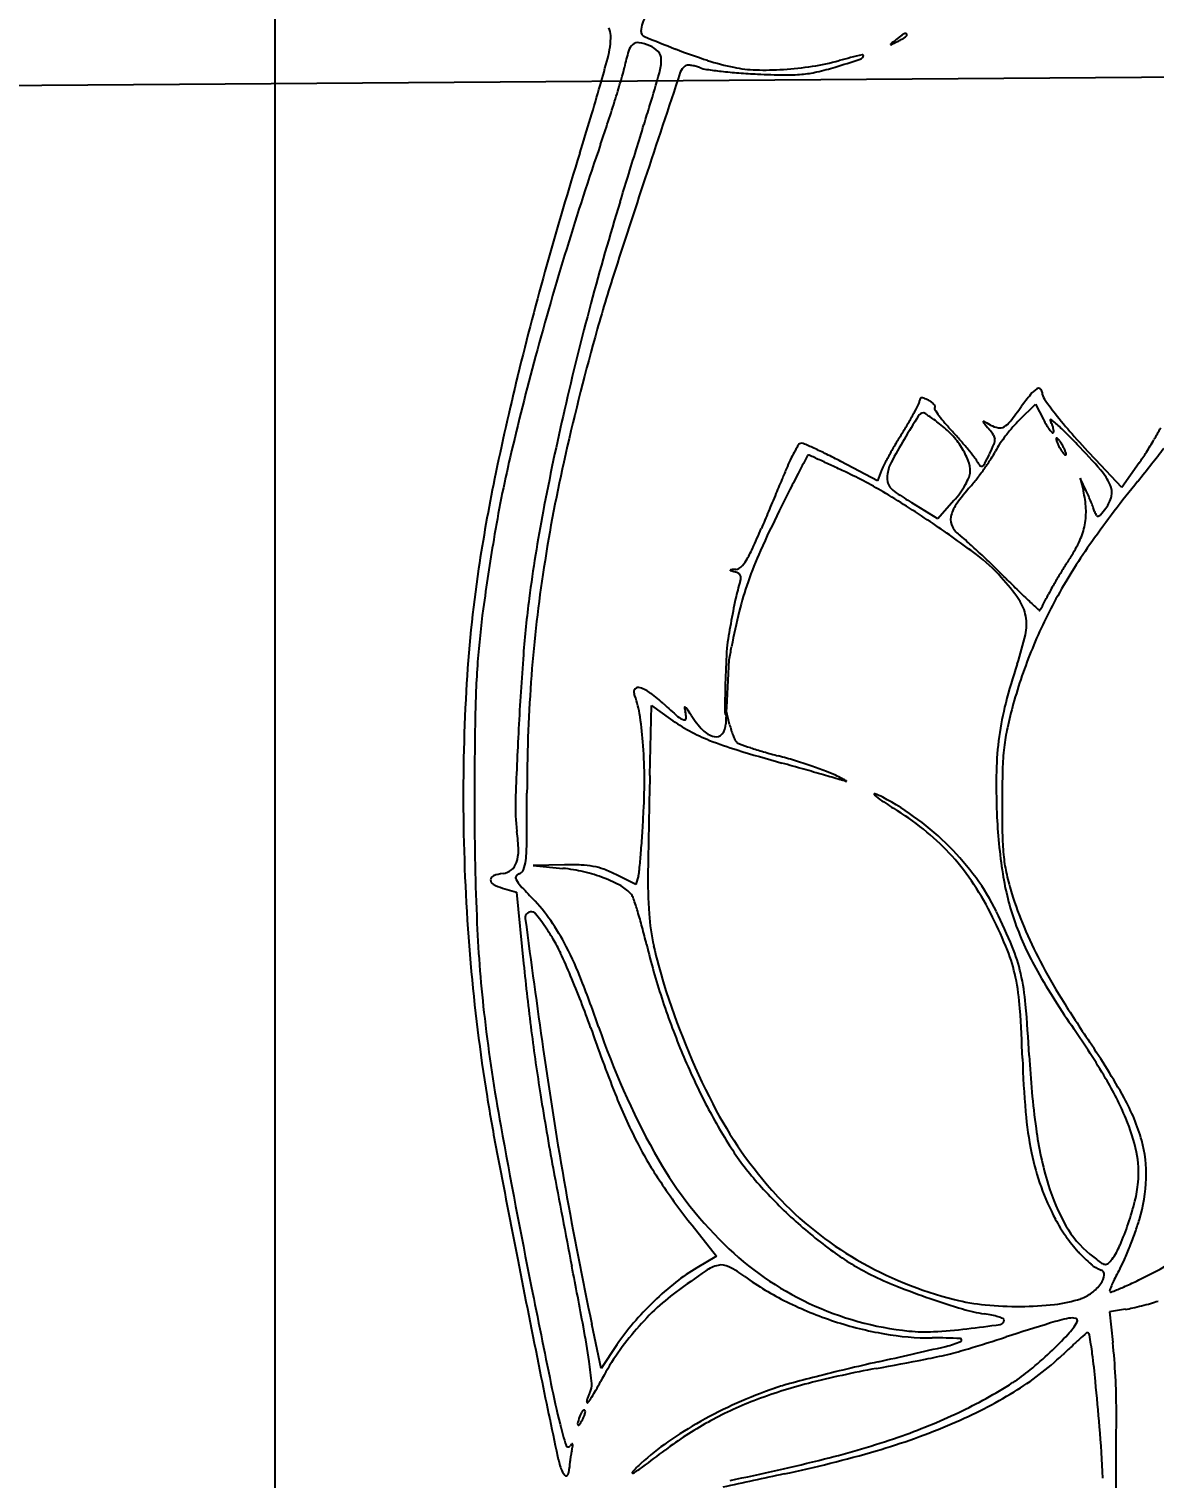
# Model space of a CAD drawing. Header units: millimetres. Extents: x 56222 to 3066687, y -650199 to -121287.
# Drawn here: x 141938.875 to 141942.623, y -185294.208 to -185289.378 of the extents above; entities that cross this region are included whole.
import ezdxf
from ezdxf import colors
from ezdxf.entities.mleader import LeaderData, LeaderLine
from ezdxf.math import Vec2, Vec3

# ---------------------------------------------------------------- set-up
doc = ezdxf.new("R2010")
doc.units = ezdxf.units.MM
doc.header["$MEASUREMENT"] = 0
doc.layers.add('$TD_AUDIT_GENERATED_(A0BDF17)', color=32, linetype='Continuous', lineweight=30)
doc.layers.add('Text', color=7, linetype='Continuous', lineweight=15)
doc.styles.add('style4', font='ARIALN.TTF')

msp = doc.modelspace()

# ---------------------------------------------------------------- linework, layer by layer
at = {"layer": '$TD_AUDIT_GENERATED_(A0BDF17)', "linetype": 'Continuous', "lineweight": 25, "ltscale": 2}
for p, q in [((141939.694, -185271.9222, 0.5173), (141939.6939, -185302.8425, 0.5173)), ((141942.1749, -185290.6809, 0.5173), (141942.2284, -185290.6289, 0.5173)), ((141942.2284, -185290.6289, 0.5173), (141942.2544, -185290.6796, 0.5173)), ((141942.5162, -185290.9064, 0.5173), (141942.4281, -185290.8134, 0.5173)), ((141941.7014, -185290.8845, 0.5173), (141941.5796, -185290.8197, 0.5173)), ((141941.715, -185290.8487, 0.5173), (141941.7014, -185290.8845, 0.5173)), ((141942.5737, -185290.8244, 0.5173), (141942.5162, -185290.9064, 0.5173)), ((141942.3972, -185290.9174, 0.5173), (141942.3774, -185290.8752, 0.5173)), ((141942.3774, -185290.8752, 0.5173), (141942.3877, -185290.9174, 0.5173)), ((141941.903, -185291.0109, 0.5173), (141941.816, -185290.9571, 0.5173)), ((141941.9565, -185290.9501, 0.5173), (141941.903, -185291.0109, 0.5173)), ((141940.9433, -185291.866, 0.5173), (141940.949, -185291.633, 0.5173)), ((141940.949, -185291.633, 0.5173), (141941.0123, -185291.6784, 0.5173)), ((141941.198, -185291.649, 0.5173), (141941.1966, -185291.6947, 0.5173)), ((141941.2091, -185291.696, 0.5173), (141941.198, -185291.649, 0.5173)), ((141940.6585, -185292.1645, 0.5173), (141940.5551, -185292.1665, 0.5173)), ((141940.5551, -185292.1665, 0.5173), (141940.6535, -185292.176, 0.5173)), ((141940.8971, -185292.2303, 0.5173), (141940.8295, -185292.1963, 0.5173)), ((141940.9052, -185292.1999, 0.5173), (141940.8971, -185292.2303, 0.5173)), ((141940.4526, -185292.2416, 0.5173), (141940.4988, -185292.2549, 0.5173)), ((141940.4988, -185292.2549, 0.5173), (141940.5228, -185292.4935, 0.5173)), ((141941.0839, -185293.3657, 0.5173), (141941.1658, -185293.4687, 0.5173)), ((141941.1658, -185293.4687, 0.5173), (141941.0996, -185293.5075, 0.5173)), ((141942.528, -185293.646, 0.5173), (141942.4752, -185293.6548, 0.5173)), ((141942.4752, -185293.6548, 0.5173), (141942.4858, -185293.7562, 0.5173)), ((141940.7814, -185293.8429, 0.5173), (141940.75, -185293.6955, 0.5173)), ((141940.8336, -185293.7643, 0.5173), (141940.7814, -185293.8429, 0.5173))]:
    msp.add_line(p, q, dxfattribs=at)
for centre, radius, start, end in [((141941.0022, -185289.3859, 0.5173), 0.0884, 143.232, 179.8065), ((141940.7515, -185289.401, 0.5173), 0.0614, 1.465, 26.5866), ((141940.582, -185289.4053, 0.5173), 0.231, 352.0854, 1.4649), ((141940.9326, -185289.3857, 0.5173), 0.0187, 179.8066, 247.4095), ((141942.7003, -185285.137, 0.5173), 4.6205, 247.4095, 248.7917), ((141945.7723, -185294.4161, 0.5173), 6.4107, 128.70049, 128.91638), ((141942.2241, -185289.9872, 0.5173), 0.7358, 126.8383, 128.7006), ((141941.6729, -185289.2224, 0.5173), 0.2191, 295.8548, 299.4357), ((141941.7154, -185289.2977, 0.5173), 0.1326, 299.4357, 304.6517), ((141941.8114, -185289.4364, 0.5173), 0.0475, 113.0791, 126.8383), ((141941.7208, -185289.3056, 0.5173), 0.123, 304.6516, 309.1451), ((141941.7948, -185289.3974, 0.5173), 0.00508, 55.0017, 113.0791), ((141941.7946, -185289.3977, 0.5173), 0.00547, 0.0001, 55.0017), ((141941.7957, -185289.3977, 0.5173), 0.0043, 309.1453, 0.0001), ((141940.5132, -185289.3958, 0.5173), 0.3004, 344.79, 352.0852), ((141941.536, -185289.6506, 0.5173), 0.6929, 163.2915, 167.8956), ((141940.9172, -185289.4648, 0.5173), 0.0468, 130.3398, 163.2915), ((141940.9033, -185289.4485, 0.5173), 0.0254, 80.0299, 130.3398), ((141940.8788, -185289.5882, 0.5173), 0.1673, 67.5, 80.03), ((141940.9116, -185289.5089, 0.5173), 0.0815, 43.1385, 67.5), ((141940.9432, -185289.4793, 0.5173), 0.0381, 0.2101, 43.1384), ((141941.741, -185287.6092, 0.5173), 1.9686, 248.7917, 252.0749), ((141942.6309, -185293.4066, 0.5173), 4.0632, 103.966, 105.073), ((141941.6512, -185289.4671, 0.5173), 0.00369, 327.675, 103.9659), ((141941.7459, -185289.429, 0.5173), 0.00115, 128.9166, 213.6043), ((141941.746, -185289.429, 0.5173), 0.00121, 213.604, 295.6422), ((141938.9118, -185283.5247, 0.5173), 6.5505, 295.64237, 295.85482), ((141933.0009, -185287.3533, 0.5173), 8.0855, 344.11807, 344.79003), ((141940.3091, -185289.3874, 0.5173), 0.5619, 343.7783, 347.8956), ((141940.8177, -185289.4798, 0.5173), 0.1637, 344.3387, 0.2101), ((141941.0846, -185289.5355, 0.5173), 0.0419, 125.6078, 161.5764), ((141941.0685, -185289.5129, 0.5173), 0.0142, 93.3279, 125.6077), ((141941.0722, -185289.5763, 0.5173), 0.0777, 84.1553, 93.3279), ((141941.0698, -185289.5992, 0.5173), 0.1007, 75.6981, 84.1552), ((141941.0642, -185289.6212, 0.5173), 0.1234, 68.4356, 75.6981), ((141941.1465, -185289.4129, 0.5173), 0.1006, 248.4356, 261.7862), ((141941.3595, -185287.9374, 0.5173), 1.5914, 261.7863, 263.567), ((141941.3912, -185288.6907, 0.5173), 0.832, 252.075, 258.3237), ((141941.3098, -185289.0845, 0.5173), 0.4299, 258.3237, 268.2556), ((141941.3264, -185288.5374, 0.5173), 0.9772, 268.2556, 273.6312), ((141941.3207, -185288.4467, 0.5173), 1.0681, 273.6312, 278.8417), ((141941.3555, -185288.6708, 0.5173), 0.8413, 278.8417, 285.073), ((141941.3073, -185288.6707, 0.5173), 0.8717, 282.7619, 286.8957), ((141940.0793, -185284.6275, 0.5173), 5.0973, 286.8956, 287.8355), ((141941.6326, -185289.4553, 0.5173), 0.0257, 287.8354, 327.6751), ((141936.7731, -185288.3587, 0.5173), 4.2445, 342.8509, 343.7782), ((142167.1055, -185364.8265, 0.5173), 238.2733, 161.576303, 161.666143), ((141936.7077, -185288.3275, 0.5173), 4.4321, 342.8829, 344.3387), ((141941.3665, -185287.8758, 0.5173), 1.6533, 263.567, 265.6083), ((141941.4027, -185287.4044, 0.5173), 2.1261, 265.6083, 267.2987), ((141941.4349, -185286.7217, 0.5173), 2.8096, 267.2988, 269.1098), ((141941.3997, -185288.984, 0.5173), 0.547, 269.1099, 275.1983), ((141941.4141, -185289.1419, 0.5173), 0.3885, 275.1984, 282.7619), ((141933.5655, -185287.5139, 0.5173), 7.4984, 343.25311, 344.11804), ((141936.306, -185288.2145, 0.5173), 4.7333, 341.8906, 342.8509), ((141748.5238, -185230.3734, 0.5173), 201.3379, 342.863967, 342.882989), ((141930.772, -185286.6733, 0.5173), 10.4157, 342.57694, 343.25303), ((141936.0961, -185288.1459, 0.5173), 4.9541, 340.9627, 341.8906), ((141350.1289, -185107.5373, 0.5173), 618.2397, 342.8557587, 342.8640093), ((141952.2074, -185293.4003, 0.5173), 12.0504, 162.57688, 164.41512), ((141950.5674, -185293.1393, 0.5173), 10.3544, 160.96264, 162.98536), ((141294.3563, -185090.3321, 0.5173), 676.6058, 342.8477189, 342.8557403), ((141970.9159, -185299.8144, 0.5173), 31.5925, 161.66604, 162.28048), ((141502.7673, -185154.6554, 0.5173), 458.4943, 342.836892, 342.847664), ((141949.4573, -185292.6139, 0.5173), 9.0145, 162.83691, 165.07894), ((141951.5121, -185293.4284, 0.5173), 11.3423, 162.98531, 164.87443), ((141951.5891, -185293.2278, 0.5173), 11.4085, 164.41515, 166.33039), ((141946.0406, -185291.8663, 0.5173), 5.4784, 162.2804, 164.5268), ((141950.7936, -185292.97, 0.5173), 10.3974, 165.07894, 167.09341), ((141949.066, -185292.7038, 0.5173), 8.6175, 164.52681, 167.38824), ((141950.2868, -185293.0972, 0.5173), 10.0731, 164.87438, 166.84646), ((141950.2449, -185292.9009, 0.5173), 10.0252, 166.33048, 168.35686), ((141942.2899, -185290.6604, 0.5173), 0.1009, 124.6001, 140.7894), ((141942.2384, -185290.5858, 0.5173), 0.0104, 56.4897, 124.6002), ((141942.2368, -185290.5884, 0.5173), 0.0134, 360, 56.4897), ((141941.8188, -185290.6165, 0.5173), 0.0234, 333.6491, 0), ((141941.8558, -185290.6165, 0.5173), 0.0135, 150.0804, 180.0001), ((141941.8488, -185290.6125, 0.5173), 0.0055, 91.6729, 150.0803), ((141941.8492, -185290.6267, 0.5173), 0.0197, 66.4359, 91.6731), ((141941.7768, -185290.7927, 0.5173), 0.2008, 61.845, 66.4359), ((141941.8248, -185290.703, 0.5173), 0.0991, 54.5885, 61.845), ((141941.8558, -185290.6594, 0.5173), 0.0456, 41.6231, 54.5884), ((141942.8306, -185291.1015, 0.5173), 0.7988, 140.7893, 144.3162), ((141942.2904, -185290.5884, 0.5173), 0.0402, 180, 215.8063), ((141943.5632, -185289.6702, 0.5173), 1.6096, 215.8062, 218.3164), ((141949.9338, -185292.773, 0.5173), 9.5154, 167.09338, 169.17912), ((141944.8728, -185292.5693, 0.5173), 3.5812, 147.9401, 149.3963), ((141941.0459, -185290.2388, 0.5173), 0.8836, 329.4917, 331.9255), ((141940.9111, -185290.1669, 0.5173), 1.0364, 331.9256, 333.649), ((141941.8571, -185290.6805, 0.5173), 0.0228, 95.3698, 147.9401), ((141941.8555, -185290.6636, 0.5173), 0.00593, 57.1386, 95.3698), ((141941.3445, -185291.4547, 0.5173), 0.9477, 56.0939, 57.1385), ((141941.554, -185291.143, 0.5173), 0.5721, 54.0356, 56.0939), ((141941.8744, -185290.6429, 0.5173), 0.0207, 21.8076, 41.6232), ((141941.8962, -185290.6429, 0.5173), 0.00482, 135, 213.2688), ((141942.3247, -185290.3618, 0.5173), 0.5173, 213.2689, 216.0861), ((141941.89, -185290.6367, 0.5173), 0.00399, 314.9999, 21.8074), ((141942.265, -185290.4053, 0.5173), 0.4434, 216.0861, 220.2158), ((141940.9247, -185289.7328, 0.5173), 1.5476, 321.992, 324.3161), ((141943.5356, -185289.692, 0.5173), 1.5744, 218.3164, 221.5404), ((141940.6396, -185289.9994, 0.5173), 1.3552, 327.7252, 329.4917), ((141941.3113, -185291.4775, 0.5173), 0.9854, 52.6658, 54.0356), ((141941.7169, -185290.9458, 0.5173), 0.3166, 42.7679, 52.6659), ((141942.5823, -185290.137, 0.5173), 0.859, 220.2158, 222.7335), ((141940.8115, -185291.7729, 0.5173), 1.5518, 41.2595, 42.7335), ((141942.0564, -185290.6882, 0.5173), 0.00293, 160.4793, 221.2505), ((141942.055, -185290.6877, 0.5173), 0.00149, 62.8253, 160.4794), ((141945.5406, -185287.6325, 0.5173), 4.6372, 221.2506, 221.6072), ((141940.7778, -185293.1757, 0.5173), 2.7982, 62.3074, 62.8251), ((141941.9204, -185290.8475, 0.5173), 0.2044, 34.5298, 41.6072), ((141942.1237, -185290.6113, 0.5173), 0.0979, 242.3074, 258.6194), ((141942.1097, -185290.6808, 0.5173), 0.027, 258.6194, 301.077), ((141942.0847, -185290.6394, 0.5173), 0.0753, 301.0769, 321.9919), ((141942.6137, -185291.1053, 0.5173), 0.6109, 139.0119, 142.4471), ((141942.4439, -185290.9577, 0.5173), 0.3859, 134.1659, 139.0119), ((141942.5557, -185290.525, 0.5173), 0.3387, 207.1592, 210.8166), ((141942.3998, -185290.618, 0.5173), 0.1572, 210.8166, 217.3106), ((141942.3597, -185290.6486, 0.5173), 0.1067, 217.3106, 224.2616), ((141942.2788, -185290.6821, 0.5173), 0.00195, 57.3678, 208.1197), ((141942.1458, -185290.7532, 0.5173), 0.1489, 22.5362, 28.1199), ((141942.2079, -185290.7928, 0.5173), 0.1334, 48.5098, 57.3679), ((141942.1977, -185290.7316, 0.5173), 0.0927, 14.5724, 22.5363), ((141942.2221, -185290.7253, 0.5173), 0.0675, 6.0084, 14.5724), ((141942.2834, -185290.7189, 0.5173), 0.0059, 314.9999, 6.0083), ((141941.828, -185291.2224, 0.5173), 0.7069, 45.1009, 48.5097), ((141940.6329, -185292.4217, 0.5173), 2.4, 43.7291, 45.1009), ((141941.5052, -185290.0928, 0.5173), 1.2951, 329.6682, 331.6914), ((141941.8009, -185290.9945, 0.5173), 0.4293, 147.5673, 150.5711), ((141941.4488, -185290.7708, 0.5173), 0.0122, 108.435, 147.5673), ((141941.449, -185290.7712, 0.5173), 0.0127, 66.9903, 108.435), ((141940.7244, -185292.4775, 0.5173), 1.8665, 65.7899, 66.9903), ((141943.1163, -185291.5672, 0.5173), 1.576, 149.1959, 150.7486), ((141943.5337, -185291.7772, 0.5173), 2.0254, 149.3963, 151.8762), ((141943.218, -185291.6278, 0.5173), 1.6943, 147.7252, 149.1959), ((141941.732, -185290.9318, 0.5173), 0.2961, 32.3579, 42.7678), ((141940.9521, -185291.6496, 0.5173), 1.3649, 39.6363, 41.2594), ((141941.4115, -185290.475, 0.5173), 0.7366, 334.2832, 337.1329), ((141942.0683, -185290.7458, 0.5173), 0.025, 1.2556, 34.5298), ((141942.0541, -185290.7461, 0.5173), 0.0391, 337.1329, 1.2555), ((141942.2948, -185290.8872, 0.5173), 0.2245, 145.9232, 152.9711), ((141942.5881, -185291.0856, 0.5173), 0.5787, 142.4472, 145.9232), ((141942.2854, -185290.7209, 0.5173), 0.00298, 224.2618, 315.0001), ((141942.2984, -185290.7433, 0.5173), 0.00172, 90.0001, 184.809), ((141942.3302, -185290.7407, 0.5173), 0.0336, 184.809, 195.9173), ((141942.3642, -185290.731, 0.5173), 0.0689, 195.9173, 203.9469), ((141942.2984, -185290.7465, 0.5173), 0.00492, 43.5732, 90), ((141942.4508, -185290.6925, 0.5173), 0.1637, 203.9469, 208.1549), ((141942.234, -185290.8079, 0.5173), 0.0939, 38.1385, 43.5732), ((141942.4582, -185290.6885, 0.5173), 0.1721, 208.155, 212.3078), ((141942.2218, -185290.8175, 0.5173), 0.1094, 32.3079, 38.1384), ((141942.1688, -185290.851, 0.5173), 0.1721, 28.155, 32.3078), ((141942.1762, -185290.847, 0.5173), 0.1637, 23.9469, 28.1549), ((141944.6669, -185288.6897, 0.5173), 3.0859, 221.5404, 223.4889), ((141940.4984, -185292.5504, 0.5173), 2.5862, 41.1509, 43.7291), ((141941.4286, -185290.0481, 0.5173), 1.3838, 327.6685, 329.6683), ((141944.6715, -185291.785, 0.5173), 4.3065, 166.8464, 170.5678), ((141941.995, -185291.0858, 0.5173), 0.6438, 154.4272, 157.1727), ((141941.7833, -185290.9845, 0.5173), 0.4091, 150.5711, 154.4272), ((141984.0567, -185312.9172, 0.5173), 47.9891, 152.55509, 152.62683), ((141941.4709, -185290.8005, 0.5173), 0.00263, 89.9999, 152.5549), ((141941.4709, -185290.8051, 0.5173), 0.00726, 65.5827, 89.9999), ((141929.8399, -185316.4248, 0.5173), 28.1434, 65.50404, 65.58265), ((141941.0096, -185291.8431, 0.5173), 1.1709, 63.5053, 65.79), ((141939.1317, -185296.0319, 0.5173), 5.7335, 65.06689, 65.50394), ((141940.6294, -185292.6058, 0.5173), 2.0231, 61.9884, 63.5053), ((141942.9746, -185291.4878, 0.5173), 1.4136, 150.7485, 152.2403), ((141941.7769, -185290.9033, 0.5173), 0.2429, 20.986, 32.3579), ((141941.0473, -185291.5707, 0.5173), 1.2411, 38.1123, 39.6363), ((141941.9093, -185290.8526, 0.5173), 0.1012, 359.1085, 20.9861), ((141941.9235, -185290.8834, 0.5173), 0.1276, 30.0067, 38.1123), ((141941.0469, -185290.2995, 0.5173), 1.1412, 332.4908, 334.2832), ((141941.3397, -185290.3323, 0.5173), 0.8814, 324.723, 327.1956), ((141941.8432, -185290.6568, 0.5173), 0.2824, 327.1955, 332.9711), ((141942.4052, -185290.722, 0.5173), 0.1094, 212.3079, 218.1384), ((141942.393, -185290.7316, 0.5173), 0.0939, 218.1385, 223.5732), ((141942.3286, -185290.793, 0.5173), 0.00492, 223.5732, 270), ((141942.2628, -185290.8085, 0.5173), 0.0689, 15.9173, 23.9469), ((141942.3286, -185290.7962, 0.5173), 0.00172, 270.0001, 4.809), ((141942.2968, -185290.7988, 0.5173), 0.0336, 4.809, 15.9173), ((141941.821, -185290.2964, 0.5173), 0.9195, 324.9519, 327.6685), ((141939.6979, -185288.5224, 0.5173), 3.718, 321.6846, 322.701), ((141945.8157, -185291.9766, 0.5173), 5.2868, 167.3882, 171.5142), ((141987.8326, -185310.3799, 0.5173), 50.3766, 157.17274, 157.21834), ((141947.128, -185293.7972, 0.5173), 6.4042, 152.62683, 153.23142), ((141937.015, -185300.5851, 0.5173), 10.7546, 64.7939, 65.06686), ((141940.9525, -185292.2198, 0.5173), 1.509, 59.02, 64.7939), ((141941.8788, -185290.911, 0.5173), 0.1752, 152.2402, 159.1833), ((141941.8272, -185290.8734, 0.5173), 0.093, 172.0111, 188.0586), ((141941.8482, -185290.8763, 0.5173), 0.1143, 151.8762, 172.0111), ((141941.9616, -185290.8534, 0.5173), 0.0488, 337.5226, 359.1086), ((141942.1162, -185290.7721, 0.5173), 0.095, 210.0067, 220.4898), ((141941.2796, -185290.2897, 0.5173), 0.9551, 322.284, 324.7231), ((141942.0483, -185290.8301, 0.5173), 0.00571, 220.4897, 301.2216), ((141942.0403, -185290.8168, 0.5173), 0.0213, 301.2215, 332.4908), ((141942.2967, -185290.9788, 0.5173), 0.1979, 24.2519, 41.1508), ((141937.8714, -185287.0791, 0.5173), 6.0461, 320.97847, 321.68458), ((141945.8045, -185291.9859, 0.5173), 5.4915, 168.3569, 171.5368), ((142139.121, -185373.9187, 0.5173), 214.4661, 157.218339, 157.233923), ((141952.5449, -185296.5297, 0.5173), 12.4713, 153.23147, 153.59862), ((141941.7718, -185290.8812, 0.5173), 0.0371, 188.0586, 219.9525), ((141941.82, -185290.8409, 0.5173), 0.0999, 219.9526, 236.2334), ((141942.6127, -185291.4232, 0.5173), 0.7951, 139.1241, 144.6374), ((141941.7444, -185290.7559, 0.5173), 0.2872, 324.2428, 330.6549), ((141941.7957, -185290.7847, 0.5173), 0.2283, 330.6549, 337.5226), ((141941.5003, -185290.4604, 0.5173), 0.6761, 319.124, 322.284), ((141945.6041, -185293.3458, 0.5173), 3.9072, 140.9784, 144.684), ((141942.4211, -185290.9228, 0.5173), 0.0615, 347.865, 24.2518), ((142163.1535, -185384.0045, 0.5173), 240.5292, 157.233883, 157.249238), ((141939.9681, -185293.8594, 0.5173), 3.4214, 55.8886, 59.02), ((141942.7159, -185289.5009, 0.5173), 1.7118, 236.2334, 238.2873), ((141942.0535, -185291.0263, 0.5173), 0.1094, 144.6374, 168.4519), ((141941.6942, -185290.7198, 0.5173), 0.349, 318.7025, 324.2428), ((141942.0734, -185290.9937, 0.5173), 0.3233, 3.0788, 13.6342), ((141941.7284, -185291.2303, 0.5173), 0.7384, 23.5306, 25.0703), ((141941.5395, -185291.3126, 0.5173), 0.9444, 22.2504, 23.5306), ((141941.621, -185291.2792, 0.5173), 0.8563, 20.9568, 22.2503), ((141942.3873, -185290.9155, 0.5173), 0.096, 321.8115, 347.8649), ((141945.4136, -185291.909, 0.5173), 4.9133, 169.1792, 172.5995), ((141944.7627, -185292.6664, 0.5173), 3.7829, 153.5986, 155.815), ((142125.5596, -185368.2393, 0.5173), 199.7634, 157.249283, 157.26693), ((141941.9934, -185291.0141, 0.5173), 0.0481, 168.4519, 209.0011), ((141942.1747, -185290.9882, 0.5173), 0.2219, 349.0826, 3.0788), ((141942.2094, -185291.0539, 0.5173), 0.2263, 17.4762, 20.9568), ((141942.5037, -185290.9612, 0.5173), 0.0824, 197.4762, 207.8189), ((141942.4354, -185290.9973, 0.5173), 0.00506, 207.8188, 286.3511), ((141942.4321, -185290.9861, 0.5173), 0.0167, 286.3513, 319.6928), ((141941.8584, -185290.4995, 0.5173), 0.769, 319.6927, 321.8114), ((141939.1267, -185290.1263, 0.5173), 2.3723, 335.4952, 337.267), ((141939.9562, -185293.877, 0.5173), 3.4426, 52.9282, 55.8887), ((141942.0355, -185290.9907, 0.5173), 0.0962, 209.0011, 233.1391), ((141942.1608, -185290.9855, 0.5173), 0.2361, 335.5776, 349.0826), ((141948.5493, -185292.4292, 0.5173), 8.2374, 170.56774, 172.19926), ((141941.7884, -185291.3203, 0.5173), 0.3157, 47.9294, 53.139), ((141939.9131, -185293.3979, 0.5173), 3.1145, 46.9597, 47.9293), ((141944.0412, -185292.2385, 0.5173), 1.9918, 144.6841, 150.819), ((141942.0051, -185290.9148, 0.5173), 0.4071, 326.5967, 335.5775), ((141941.1566, -185291.0825, 0.5173), 0.1268, 315.4271, 328.1995), ((141940.9679, -185290.9655, 0.5173), 0.3488, 328.1994, 335.4953), ((141942.5088, -185291.6541, 0.5173), 1.3121, 155.8151, 160.6975), ((141941.6782, -185291.5977, 0.5173), 0.586, 41.9583, 52.9283), ((141939.714, -185293.6111, 0.5173), 3.4062, 45.9222, 46.9597), ((141943.6241, -185291.9825, 0.5173), 1.5323, 146.5966, 148.0143), ((141944.7651, -185291.8312, 0.5173), 4.4406, 171.5368, 176.8293), ((141945.2346, -185291.8899, 0.5173), 4.6993, 171.5142, 175.9149), ((141941.2126, -185291.1822, 0.5173), 0.0013, 160.7039, 254.5301), ((141941.2134, -185291.1825, 0.5173), 0.00214, 94.4296, 160.7037), ((141941.475, -185290.234, 0.5173), 0.9852, 254.5301, 255.4402), ((141941.3197, -185292.554, 0.5173), 1.3777, 93.7181, 94.4298), ((141941.2177, -185291.2247, 0.5173), 0.0384, 58.462, 75.4402), ((141941.2286, -185291.1535, 0.5173), 0.0257, 273.7182, 315.4272), ((141941.2283, -185291.2074, 0.5173), 0.0181, 28.673, 58.462), ((141941.2282, -185291.2075, 0.5173), 0.0183, 359.0625, 28.673), ((141939.3962, -185293.9393, 0.5173), 3.8631, 44.9782, 45.9222), ((141941.5352, -185291.7263, 0.5173), 0.7783, 35.012, 41.9583), ((141943.9032, -185292.161, 0.5173), 1.8635, 149.1582, 150.3146), ((141944.0549, -185292.2516, 0.5173), 2.0402, 148.0143, 149.1582), ((141941.8562, -185291.4132, 0.5173), 0.6417, 162.3912, 167.7996), ((141942.301, -185291.5814, 0.5173), 1.092, 160.6976, 166.1497), ((141941.207, -185291.2071, 0.5173), 0.0395, 342.3912, 359.0623), ((141945.419, -185287.9211, 0.5173), 4.6512, 224.9782, 225.718), ((141943.803, -185289.5781, 0.5173), 2.3366, 225.718, 226.9563), ((141942.7423, -185291.4992, 0.5173), 0.5272, 150.3147, 153.2746), ((141944.0656, -185291.7339, 0.5173), 3.554, 172.5995, 175.6392), ((141943.5342, -185291.776, 0.5173), 2.3584, 167.7995, 169.853), ((141942.0574, -185291.3605, 0.5173), 0.1408, 10.383, 35.012), ((141948.5639, -185284.4804, 0.5173), 9.3118, 226.95632, 227.22584), ((141943.7177, -185292.0578, 0.5173), 1.6212, 150.8191, 157.6978), ((141940.0135, -185290.1105, 0.5173), 2.5348, 331.6983, 332.062), ((141940.9155, -185290.5889, 0.5173), 1.5138, 332.0619, 332.7802), ((141940.0464, -185290.1418, 0.5173), 2.4911, 332.7801, 333.2747), ((141943.1275, -185291.6864, 0.5173), 2.765, 172.1992, 175.8814), ((141943.1182, -185291.7828, 0.5173), 1.9337, 166.1497, 169.704), ((141942.0437, -185291.363, 0.5173), 0.1547, 347.2651, 10.3829), ((141942.2416, -185291.3141, 0.5173), 0.00203, 227.2257, 319.6197), ((141942.2291, -185291.3036, 0.5173), 0.0183, 319.6196, 331.6981), ((141943.744, -185291.8135, 0.5173), 2.5715, 169.8529, 171.6882), ((141941.1941, -185291.171, 0.5173), 1.0257, 341.5479, 347.2651), ((141946.9356, -185291.7306, 0.5173), 5.7434, 177.11715, 179.19424), ((141938.8518, -185291.0078, 0.5173), 2.4026, 348.6381, 349.704), ((141943.7588, -185292.0747, 0.5173), 1.6657, 157.6978, 164.4384), ((141943.811, -185291.7356, 0.5173), 3.4503, 175.8814, 179.0747), ((141950.8657, -185292.2525, 0.5173), 10.3738, 175.63916, 177.00645), ((141931.0778, -185291.0518, 0.5173), 10.1386, 356.5454, 357.57286), ((141943.9931, -185292.105, 0.5173), 1.925, 161.5479, 165.5644), ((141946.5918, -185291.9324, 0.5173), 6.2701, 176.8293, 180.91589), ((141945.7416, -185291.9261, 0.5173), 5.2076, 175.915, 179.9895), ((141940.9041, -185291.5877, 0.5173), 0.0143, 132.2375, 200.9936), ((141940.9057, -185291.5894, 0.5173), 0.0165, 70.4676, 132.2375), ((141940.865, -185291.7039, 0.5173), 0.138, 53.7912, 70.4675), ((141940.577, -185291.7132, 0.5173), 0.3361, 9.2162, 20.9936), ((141940.655, -185291.9908, 0.5173), 0.4937, 47.3312, 53.7911), ((141942.3335, -185290.1698, 0.5173), 1.983, 227.3311, 229.1279), ((141941.0601, -185291.6398, 0.5173), 0.00153, 55.8301, 188.8829), ((141941.1601, -185291.6242, 0.5173), 0.1028, 188.883, 195.9911), ((141941.0483, -185291.6572, 0.5173), 0.0225, 33.8473, 55.83), ((141943.0763, -185291.869, 0.5173), 0.9783, 165.5645, 172.2293), ((141943.5869, -185292.0268, 0.5173), 1.4872, 164.4383, 167.5974), ((141957.8211, -185291.9619, 0.5173), 17.4622, 179.07464, 180.03469), ((141939.7373, -185291.8495, 0.5173), 1.1868, 4.6115, 9.2161), ((141941.3601, -185291.1937, 0.5173), 0.5966, 234.3385, 241.4583), ((141941.0766, -185291.6223, 0.5173), 0.0621, 229.1278, 251.081), ((141941.0584, -185291.6754, 0.5173), 0.006, 251.081, 358.8745), ((141940.9863, -185291.674, 0.5173), 0.078, 358.8746, 15.9911), ((141940.2274, -185292.2077, 0.5173), 1.011, 32.4243, 33.8473), ((141941.3416, -185291.5, 0.5173), 0.309, 212.4242, 224.0642), ((141941.243, -185291.6488, 0.5173), 0.0502, 181.1931, 195.8641), ((141941.1964, -185291.6621, 0.5173), 0.00174, 195.8643, 339.1299), ((141953.9328, -185292.4129, 0.5173), 13.4452, 177.0065, 178.02498), ((141941.3671, -185291.1808, 0.5173), 0.6112, 241.4582, 248.45), ((141941.1768, -185291.6594, 0.5173), 0.0797, 224.0642, 255.9278), ((141941.1638, -185291.7113, 0.5173), 0.0262, 255.9277, 320.8406), ((141941.1413, -185291.6929, 0.5173), 0.0553, 320.8406, 358.196), ((141941.4913, -185291.6293, 0.5173), 0.2899, 193.3019, 197.1715), ((141941.4571, -185291.6398, 0.5173), 0.2541, 197.1715, 201.4434), ((141941.4249, -185291.6525, 0.5173), 0.2196, 201.4434, 205.6499), ((141943.1119, -185291.8738, 0.5173), 1.0142, 172.2293, 178.7533), ((141942.7579, -185291.8445, 0.5173), 0.6384, 167.5973, 173.541), ((141939.4, -185291.8767, 0.5173), 1.5252, 0.4179, 4.6115), ((141941.5853, -185290.6283, 0.5173), 1.2053, 248.45, 253.0756), ((141941.2519, -185291.7355, 0.5173), 0.0277, 205.6499, 225), ((141941.2507, -185291.7367, 0.5173), 0.026, 225, 250.4384), ((141943.3498, -185284.8293, 0.5173), 7.2668, 253.07563, 254.30083), ((141941.8381, -185290.0836, 0.5173), 1.7803, 250.4385, 251.6719), ((141941.6998, -185290.5011, 0.5173), 1.3406, 251.672, 253.6326), ((141942.9855, -185291.8703, 0.5173), 0.8674, 173.5409, 178.4355), ((141941.9228, -185289.7421, 0.5173), 2.1316, 253.6326, 255.0178), ((141940.9512, -185293.3725, 0.5173), 1.6266, 73.0649, 75.0177), ((141933.6313, -185319.406, 0.5173), 28.6497, 74.14975, 74.30078), ((141940.8685, -185293.644, 0.5173), 1.9103, 71.334, 73.065), ((141938.8454, -185291.8807, 0.5173), 2.0798, 357.0943, 0.4179), ((141974.1158, -185292.6726, 0.5173), 33.1823, 178.60713, 179.15762), ((141936.1752, -185310.4458, 0.5173), 19.3355, 73.94693, 74.14976), ((141940.9329, -185293.4535, 0.5173), 1.7093, 69.5913, 71.334), ((141934.9816, -185314.5943, 0.5173), 23.6522, 73.80789, 73.94701), ((141941.394, -185292.2143, 0.5173), 0.387, 64.3418, 69.5913), ((141940.9918, -185293.0515, 0.5173), 1.3158, 63.2514, 64.3418), ((141941.4302, -185292.3864, 0.5173), 0.527, 71.6601, 73.8079), ((141941.4912, -185292.0607, 0.5173), 0.2063, 58.9637, 63.2514), ((141944.2963, -185291.8996, 0.5173), 2.1989, 178.7532, 182.4109), ((141946.3783, -185291.963, 0.5173), 4.2615, 178.4355, 179.9391), ((141919.3097, -185291.9212, 0.5173), 21.2243, 359.5515, 359.98947), ((141941.5966, -185291.8846, 0.5173), 0.0016, 251.6599, 326.1125), ((141941.5969, -185291.8849, 0.5173), 0.00115, 326.1123, 58.9633), ((141941.6924, -185291.9291, 0.5173), 0.00204, 69.287, 227.6242), ((141941.6114, -185292.1431, 0.5173), 0.2308, 62.1841, 69.2869), ((141949.4386, -185291.967, 0.5173), 9.0797, 180.03459, 182.47163), ((141941.1225, -185291.9711, 0.5173), 0.6272, 178.0251, 187.4676), ((141941.8313, -185291.7769, 0.5173), 0.2082, 227.6242, 236.5022), ((141943.0291, -185289.967, 0.5173), 2.3785, 236.5021, 237.9913), ((141941.2947, -185292.7434, 0.5173), 0.9095, 53.4528, 62.1841), ((141946.7338, -185291.9633, 0.5173), 4.6171, 179.9391, 181.3054), ((141935.394, -185291.7055, 0.5173), 5.5356, 356.3435, 357.0943), ((141941.2859, -185292.7558, 0.5173), 0.9103, 50.3554, 57.9913), ((141941.2867, -185292.7543, 0.5173), 0.923, 44.8173, 53.4528), ((141943.9265, -185291.9152, 0.5173), 1.8288, 182.4108, 188.7656), ((141946.9178, -185291.9272, 0.5173), 6.5962, 180.91591, 184.90948), ((141939.9307, -185292.1273, 0.5173), 0.5748, 1.2284, 7.4676), ((141937.0979, -185291.8144, 0.5173), 3.8283, 355.3537, 356.3435), ((141941.3667, -185292.6582, 0.5173), 0.7836, 41.8113, 50.3554), ((141942.9461, -185292.0497, 0.5173), 0.8283, 181.3054, 186.1796), ((141940.3819, -185292.1177, 0.5173), 0.1235, 341.6983, 1.2284), ((141939.8567, -185292.0821, 0.5173), 0.6767, 354.2658, 359.5515), ((141941.3084, -185292.7327, 0.5173), 0.8924, 36.0355, 44.8174), ((141940.4479, -185292.1395, 0.5173), 0.054, 309.1915, 341.6984), ((141940.4171, -185292.1384, 0.5173), 0.1135, 338.027, 354.2658), ((141940.6781, -185293.1444, 0.5173), 0.9801, 87.8614, 91.1423), ((141940.7043, -185292.4412, 0.5173), 0.2765, 79.4452, 87.8614), ((141940.7159, -185292.3789, 0.5173), 0.2131, 69.574, 79.4452), ((141936.5354, -185291.7687, 0.5173), 4.3926, 354.6315, 355.3537), ((141941.3511, -185292.6722, 0.5173), 0.8046, 33.3882, 41.8112), ((141942.6281, -185292.0841, 0.5173), 0.5085, 186.1796, 192.7924), ((141940.4277, -185292.2145, 0.5173), 0.0148, 109.7941, 178.2273), ((141940.4294, -185292.2145, 0.5173), 0.0165, 178.2273, 241.9302), ((141940.4709, -185292.3345, 0.5173), 0.1423, 96.7525, 109.7941), ((141940.4478, -185292.1394, 0.5173), 0.0541, 276.7525, 309.1916), ((141940.5084, -185292.2075, 0.5173), 0.0122, 152.9861, 209.0215), ((141940.5108, -185292.2088, 0.5173), 0.0149, 104.6549, 152.986), ((141940.5911, -185292.1617, 0.5173), 0.1068, 209.0214, 222.5378), ((141940.5012, -185292.1723, 0.5173), 0.0227, 284.6549, 338.027), ((141940.6028, -185292.7026, 0.5173), 0.529, 76.8132, 84.4973), ((141940.6045, -185292.6955, 0.5173), 0.5217, 69.0484, 76.8131), ((141940.6532, -185292.5475, 0.5173), 0.393, 63.3309, 69.5739), ((141940.6368, -185292.6111, 0.5173), 0.4313, 60.7677, 69.0484), ((141940.7854, -185292.1681, 0.5173), 0.1239, 345.148, 354.6315), ((141942.6866, -185292.2105, 0.5173), 1.7497, 179.1576, 183.8435), ((141941.407, -185292.6609, 0.5173), 0.7705, 26.2306, 36.0355), ((141943.0022, -185292.0577, 0.5173), 0.8935, 188.7655, 199.6243), ((141942.948, -185292.0115, 0.5173), 0.8366, 192.7925, 197.3471), ((141940.4964, -185292.0888, 0.5173), 0.159, 241.9303, 254.0183), ((141942.2696, -185290.6215, 0.5173), 2.3849, 222.5378, 223.955), ((141940.7889, -185292.3393, 0.5173), 0.1199, 39.296, 60.7677), ((141940.8483, -185292.2907, 0.5173), 0.0431, 18.3833, 39.296), ((141941.1709, -185292.791, 0.5173), 1.0204, 26.3396, 33.3882), ((141943.3174, -185291.8961, 0.5173), 1.2236, 197.3472, 202.9148), ((141940.1268, -185292.6876, 0.5173), 0.5918, 34.7655, 43.955), ((141939.1505, -185292.8549, 0.5173), 1.8322, 16.9775, 18.3833), ((141944.6231, -185292.1749, 0.5173), 4.2597, 182.4716, 186.7637), ((141940.5484, -185292.3409, 0.5173), 0.0203, 72.0635, 187.5378), ((141985.5468, -185286.3866, 0.5173), 45.411, 187.53769, 188.09369), ((141940.5494, -185292.3375, 0.5173), 0.0168, 38.5011, 72.0636), ((141939.9473, -185292.8165, 0.5173), 0.7861, 36.3882, 38.501), ((141940.0359, -185292.7512, 0.5173), 0.6762, 33.4142, 36.3881), ((141939.9823, -185292.7879, 0.5173), 0.7676, 27.2047, 34.7655), ((141939.4146, -185292.7743, 0.5173), 1.5561, 14.9915, 16.9775), ((141941.6469, -185292.2804, 0.5173), 0.7077, 183.8435, 192.529), ((141940.7458, -185293.0014, 0.5173), 1.4947, 21.6927, 26.3396), ((141940.4407, -185293.1371, 0.5173), 1.8478, 22.2785, 26.2306), ((141943.1011, -185292.0224, 0.5173), 0.9986, 199.6243, 209.7753), ((141939.711, -185292.9656, 0.5173), 1.0654, 31.2986, 33.4142), ((141940.2244, -185292.6534, 0.5173), 0.4646, 24.7804, 31.2987), ((141938.6525, -185292.9784, 0.5173), 2.345, 13.5309, 14.9915), ((141943.5845, -185291.7832, 0.5173), 1.5136, 202.9148, 207.6617), ((141938.3356, -185293.5254, 0.5173), 2.5449, 22.93, 24.7804), ((141939.589, -185292.99, 0.5173), 1.2098, 21.3612, 27.2048), ((141943.2184, -185291.8796, 0.5173), 2.3512, 193.5309, 198.0583), ((141942.5518, -185292.0793, 0.5173), 1.6347, 192.5291, 197.1749), ((141941.6223, -185292.6528, 0.5173), 0.5514, 11.9116, 21.6927), ((141941.6208, -185292.6536, 0.5173), 0.5725, 12.8163, 22.2784), ((141946.2654, -185291.9833, 0.5173), 5.9413, 184.90948, 189.22884), ((141948.8811, -185291.652, 0.5173), 8.4006, 185.74914, 187.28625), ((141944.0231, -185291.5533, 0.5173), 2.0088, 207.6617, 211.7318), ((141938.0368, -185293.6518, 0.5173), 2.8693, 21.0724, 22.9301), ((141937.2132, -185293.9192, 0.5173), 3.7609, 18.852, 21.3612), ((141941.4175, -185292.696, 0.5173), 0.7608, 3.9645, 11.9116), ((141941.4264, -185292.6978, 0.5173), 0.7718, 5.0367, 12.8163), ((141944.5819, -185291.1752, 0.5173), 2.7046, 209.7753, 214.6009), ((141943.3469, -185291.8335, 0.5173), 2.4668, 197.1749, 207.1967), ((141938.199, -185293.5893, 0.5173), 2.6955, 19.1256, 21.0724), ((141943.3299, -185291.8432, 0.5173), 2.4685, 198.0583, 202.4235), ((141937.8088, -185292.9461, 0.5173), 4.378, 1.7875, 3.9645), ((141937.2516, -185293.0658, 0.5173), 4.9628, 3.0697, 5.0367), ((141945.889, -185290.3995, 0.5173), 4.2025, 211.7318, 214.0751), ((141946.314, -185291.9743, 0.5173), 5.9625, 186.76358, 190.23658), ((141947.5492, -185291.8223, 0.5173), 7.0578, 187.28627, 189.03788), ((141946.2012, -185290.8143, 0.5173), 5.7742, 199.12568, 201.47266), ((141943.2291, -185291.8652, 0.5173), 2.596, 198.852, 208.9545), ((141939.8289, -185294.4542, 0.5173), 3.0698, 30.9373, 34.6009), ((141954.4994, -185290.8018, 0.5173), 14.0512, 188.0937, 190.00756), ((141943.2177, -185291.8895, 0.5173), 2.3471, 202.4235, 206.8934), ((141945.2825, -185292.6351, 0.5173), 3.0797, 183.0696, 187.6135), ((141940.2561, -185294.2096, 0.5173), 2.598, 29.2295, 34.0751), ((141945.4672, -185292.7071, 0.5173), 3.2841, 181.7875, 184.9022), ((141941.5644, -185293.414, 0.5173), 1.0464, 22.7624, 30.9373), ((141947.0893, -185291.8494, 0.5173), 6.7761, 189.22879, 190.82503), ((141950.3794, -185291.3721, 0.5173), 9.9236, 189.03779, 190.47223), ((141942.4704, -185292.2818, 0.5173), 1.7652, 201.4727, 207.1475), ((141941.9538, -185293.2597, 0.5173), 0.6526, 15.6983, 29.2295), ((141942.7162, -185292.1439, 0.5173), 1.7848, 206.8935, 212.3821), ((141942.3832, -185292.3287, 0.5173), 1.3834, 207.1967, 222.6495), ((141943.3799, -185292.8861, 0.5173), 1.1891, 184.9022, 191.5492), ((141969.1472, -185287.851, 0.5173), 29.165, 190.23656, 191.30684), ((141941.9536, -185293.2507, 0.5173), 0.6243, 11.9157, 22.7624), ((141942.1014, -185292.471, 0.5173), 1.3505, 207.1475, 213.8163), ((141943.3857, -185292.8886, 0.5173), 1.166, 187.6134, 196.9957), ((141942.1858, -185293.1945, 0.5173), 0.4116, 357.787, 15.6982), ((142018.67, -185278.1623, 0.5173), 79.6536, 190.825008, 191.087423), ((141942.1272, -185292.4748, 0.5173), 1.3367, 208.9546, 225.5559), ((141942.047, -185292.5683, 0.5173), 0.9924, 212.3821, 221.2558), ((141943.031, -185292.9574, 0.5173), 0.833, 191.5491, 199.6975), ((141942.235, -185293.1913, 0.5173), 0.3367, 354.6948, 11.9157), ((141971.288, -185287.5074, 0.5173), 31.1863, 190.47222, 191.08322), ((141942.7916, -185292.0087, 0.5173), 2.1812, 213.8163, 218.4729), ((141942.4775, -185292.1907, 0.5173), 1.565, 221.2558, 227.5638), ((141942.9404, -185293.0247, 0.5173), 0.7004, 196.9957, 209.3271), ((141942.158, -185293.1842, 0.5173), 0.4141, 345.8935, 354.6948), ((141942.0529, -185293.1893, 0.5173), 0.5446, 343.268, 357.787), ((141953.4711, -185290.9832, 0.5173), 13.007, 190.00765, 192.03564), ((141942.2127, -185292.4858, 0.5173), 1.1516, 222.6495, 239.8027), ((141943.0047, -185292.9668, 0.5173), 0.805, 199.6975, 208.0574), ((141941.6071, -185293.0457, 0.5173), 0.9821, 341.2772, 345.8935), ((141942.4617, -185292.208, 0.5173), 1.5416, 227.5638, 233.9074), ((141942.7592, -185293.0976, 0.5173), 0.5269, 208.0574, 215.2315), ((141942.6149, -185293.2076, 0.5173), 0.327, 209.3271, 231.1229), ((141941.6212, -185293.0505, 0.5173), 0.9672, 336.7475, 341.2772), ((141941.6251, -185293.0607, 0.5173), 0.9913, 340.5853, 343.268), ((141942.7966, -185293.0713, 0.5173), 0.5726, 215.2315, 221.9717), ((141941.2808, -185292.9394, 0.5173), 1.3563, 338.4645, 340.5853), ((141941.9136, -185292.6926, 0.5173), 1.0317, 225.556, 244.8121), ((141942.0785, -185292.7336, 0.5173), 0.891, 233.9073, 243.4706), ((141942.7362, -185293.1256, 0.5173), 0.4913, 221.9717, 228.8893), ((141943.2974, -185292.3611, 0.5173), 1.4144, 231.1229, 232.9149), ((141942.293, -185293.3392, 0.5173), 0.2359, 323.825, 336.7476), ((141941.3854, -185292.9806, 0.5173), 1.2439, 336.3157, 338.4645), ((141941.9607, -185292.2609, 0.5173), 1.4249, 297.2176, 302.8083), ((142009.2969, -185279.999, 0.5173), 70.1023, 191.087474, 191.397558), ((141916.8647, -185298.1683, 0.5173), 24.2713, 10.59808, 11.08326), ((141941.3922, -185294.0074, 0.5173), 0.5792, 120.3388, 128.6778), ((141943.4323, -185296.851, 0.5173), 4.0514, 124.6407, 126.3607), ((141941.1973, -185293.616, 0.5173), 0.1195, 102.7366, 124.6407), ((141941.1826, -185293.5508, 0.5173), 0.0526, 62.9422, 102.7365), ((141941.0238, -185293.8617, 0.5173), 0.4017, 54.0431, 62.9421), ((141942.2637, -185292.3981, 0.5173), 1.253, 239.8026, 255.9037), ((141942.4782, -185293.4212, 0.5173), 0.099, 228.8893, 251.5651), ((141942.467, -185293.4596, 0.5173), 0.0373, 232.9149, 257.5591), ((141942.4421, -185293.5295, 0.5173), 0.0151, 351.7926, 71.565), ((141942.4617, -185293.4837, 0.5173), 0.0126, 257.5591, 311.3832), ((141942.4091, -185293.4241, 0.5173), 0.0921, 311.3832, 323.825), ((141943.2494, -185293.9202, 0.5173), 0.8456, 151.0743, 152.9557), ((141942.1804, -185293.3294, 0.5173), 0.3757, 331.0743, 336.3157), ((142025.6931, -185276.5449, 0.5173), 86.8301, 191.306869, 191.525051), ((141941.6909, -185294.3805, 0.5173), 1.0572, 128.6778, 133.9928), ((141941.8323, -185292.7471, 0.5173), 0.9753, 234.043, 243.6438), ((141942.161, -185292.5682, 0.5173), 1.0759, 243.4706, 248.4614), ((141942.7524, -185291.0698, 0.5173), 2.6868, 248.4614, 250.981), ((141942.3295, -185293.4774, 0.5173), 0.1427, 307.2118, 324.4983), ((141942.3926, -185293.5224, 0.5173), 0.0652, 324.4984, 351.7926), ((141943.0531, -185293.8178, 0.5173), 0.6243, 155.4495, 157.3762), ((141943.0134, -185293.7996, 0.5173), 0.5806, 152.9556, 155.4495), ((141942.1343, -185292.6665, 0.5173), 0.9844, 292.7907, 295.6152), ((141941.6517, -185291.66, 0.5173), 2.1005, 295.6152, 297.2176), ((141941.7128, -185294.4032, 0.5173), 1.0888, 133.9928, 139.2516), ((141941.4522, -185294.1613, 0.5173), 0.7114, 126.3607, 133.8542), ((141941.9333, -185292.5432, 0.5173), 1.2028, 243.6438, 251.8476), ((141942.7554, -185291.0612, 0.5173), 2.6959, 250.9809, 253.399), ((141942.1278, -185292.9395, 0.5173), 0.6948, 255.9036, 264.4775), ((141942.2432, -185293.2005, 0.5173), 0.4319, 276.4074, 288.3195), ((141942.3391, -185293.4901, 0.5173), 0.1268, 288.3196, 307.2118), ((141942.496, -185293.5856, 0.5173), 0.0207, 157.3761, 180), ((141942.4784, -185293.5856, 0.5173), 0.00316, 180.0001, 291.2406), ((141941.9599, -185292.2514, 0.5173), 1.4346, 291.2405, 292.7906), ((141942.452, -185293.0657, 0.5173), 0.5828, 285.8976, 288.51), ((141941.6174, -185294.3332, 0.5173), 0.9498, 133.8541, 139.8875), ((141941.9111, -185292.6978, 0.5173), 1.0259, 244.8122, 264.1502), ((141942.1366, -185293.1369, 0.5173), 0.53, 253.3989, 261.4715), ((141941.995, -185294.0811, 0.5173), 0.4248, 78.0248, 81.4715), ((141942.1704, -185292.499, 0.5173), 1.1374, 264.4775, 270.4044), ((141942.0353, -185293.8909, 0.5173), 0.2304, 72.5763, 78.0248), ((141942.1708, -185292.5554, 0.5173), 1.081, 270.4044, 276.4074), ((141942.4519, -185293.191, 0.5173), 0.4614, 279.496, 282.5664), ((141942.3254, -185292.6235, 0.5173), 1.0427, 282.5665, 284.2356), ((141942.3196, -185292.6007, 0.5173), 1.0663, 284.2356, 285.8976), ((141937.9098, -185294.2306, 0.5173), 2.861, 8.2572, 10.598), ((141941.433, -185294.1621, 0.5173), 0.7194, 139.2516, 146.4252), ((141941.9294, -185292.5552, 0.5173), 1.1902, 251.8477, 260.0917), ((141941.7958, -185291.9548, 0.5173), 1.7681, 273.0066, 276.6201), ((141941.5392, -185289.7444, 0.5173), 3.9932, 276.6201, 278.2264), ((141942.0412, -185293.8721, 0.5173), 0.2107, 67.9211, 72.5763), ((141942.1084, -185293.6816, 0.5173), 0.0152, 278.2264, 360), ((141942.1185, -185293.6816, 0.5173), 0.00507, 0.0001, 67.9211), ((141947.7407, -185311.34, 0.5173), 18.4744, 107.19771, 107.67785), ((141942.4814, -185294.3476, 0.5173), 0.6868, 101.9865, 107.1977), ((141942.18, -185293.5832, 0.5173), 0.2142, 316.8817, 330.7674), ((141942.3491, -185293.7244, 0.5173), 0.0496, 74.6355, 101.9865), ((141942.3601, -185293.684, 0.5173), 0.00776, 330.7675, 74.6355), ((141941.6428, -185294.3546, 0.5173), 0.9831, 139.8874, 145.8256), ((141941.8831, -185292.8205, 0.5173), 0.9209, 260.0918, 270.0848), ((141941.8607, -185293.1905, 0.5173), 0.5306, 264.1503, 273.0066), ((141941.8872, -185295.5944, 0.5173), 1.8531, 87.2165, 90.0848), ((141941.8679, -185293.5017, 0.5173), 0.2749, 282.9908, 293.8144), ((141941.9769, -185293.7486, 0.5173), 0.00503, 293.8144, 87.2164), ((141938.4038, -185282.0448, 0.5173), 12.2727, 287.06093, 287.67789), ((141941.3414, -185292.798, 0.5173), 1.363, 313.3436, 316.8817), ((141944.9695, -185296.5885, 0.5173), 3.849, 132.3861, 132.9101), ((141959.4799, -185312.4872, 0.5173), 25.3739, 132.31555, 132.38614), ((141942.3996, -185293.7263, 0.5173), 0.00244, 89.9999, 132.3156), ((141942.3996, -185293.7326, 0.5173), 0.0087, 9.1966, 90), ((141940.1293, -185294.1002, 0.5173), 2.3086, 7.6177, 9.1965), ((141940.3252, -185293.9819, 0.5173), 2.1724, 359.9538, 5.9648), ((141941.5421, -185294.2863, 0.5173), 0.8614, 145.8256, 152.3823), ((141936.6272, -185266.3931, 0.5173), 27.9145, 280.46422, 280.80777), ((141931.361, -185247.9576, 0.5173), 47.0153, 282.70839, 282.99075), ((141941.5742, -185292.3068, 0.5173), 1.5327, 280.8078, 283.6504), ((141941.6539, -185292.635, 0.5173), 1.195, 283.6505, 287.0609), ((141941.6471, -185293.0834, 0.5173), 0.9804, 301.3121, 313.2319), ((141941.3519, -185292.8091, 0.5173), 1.3477, 309.5714, 313.3436), ((141947.3756, -185299.1769, 0.5173), 7.383, 132.9101, 133.23187), ((141940.0447, -185294.1115, 0.5173), 2.3939, 5.3952, 7.6178), ((141964.1649, -185289.0972, 0.5173), 24.0624, 191.3976, 192.08607), ((141939.2904, -185294.0302, 0.5173), 1.4659, 5.338, 8.2572), ((141942.3184, -185297.2072, 0.5173), 3.4208, 100.4643, 104.3327), ((141943.2959, -185300.9158, 0.5173), 7.2711, 103.49155, 104.32004), ((141943.4282, -185301.4674, 0.5173), 7.8383, 102.7084, 103.49151), ((141941.8315, -185293.3894, 0.5173), 0.595, 302.6205, 309.5713), ((141944.2767, -185293.1463, 0.5173), 3.7384, 191.5251, 193.6638), ((141940.6999, -185293.8985, 0.5173), 0.0503, 331.845, 5.338), ((141939.8904, -185293.4221, 0.5173), 1.0027, 330.5298, 332.3823), ((141941.8481, -185295.3353, 0.5173), 1.5076, 108.8774, 114.0623), ((141941.8677, -185295.4432, 0.5173), 1.6001, 104.3327, 111.1608), ((141941.6152, -185294.6543, 0.5173), 0.7879, 105.1112, 108.8775), ((141943.12, -185300.227, 0.5173), 6.5602, 104.32009, 105.11123), ((141941.2887, -185292.5414, 0.5173), 1.6017, 295.2658, 302.6205), ((141926.804, -185295.362, 0.5173), 15.6935, 4.84102, 5.39518), ((141940.8038, -185293.9647, 0.5173), 0.0719, 163.5884, 170.6246), ((141940.7371, -185293.9537, 0.5173), 0.00435, 170.6246, 225), ((141940.7357, -185293.9552, 0.5173), 0.00226, 225, 325.486), ((141940.8238, -185293.9706, 0.5173), 0.0927, 156.6085, 163.5884), ((141940.1843, -185293.576, 0.5173), 0.6714, 325.486, 327.3265), ((141940.8804, -185293.9951, 0.5173), 0.1544, 151.845, 156.6086), ((141940.3436, -185293.6782, 0.5173), 0.4822, 327.3265, 330.5299), ((141941.8332, -185295.3018, 0.5173), 1.471, 114.0623, 119.3438), ((141941.7373, -185295.1062, 0.5173), 1.2389, 111.1608, 119.0373), ((141941.3098, -185292.5289, 0.5173), 1.6295, 293.1651, 301.3121), ((141941.1521, -185294.1678, 0.5173), 0.4719, 159.0064, 162.0026), ((141940.7756, -185294.0233, 0.5173), 0.0686, 151.3687, 159.0064), ((141940.7404, -185294.0041, 0.5173), 0.0285, 136.6591, 151.3687), ((141940.6307, -185293.9636, 0.5173), 0.1017, 329.8216, 336.344), ((141940.7278, -185293.9922, 0.5173), 0.0112, 111.6459, 136.6593), ((141940.7248, -185293.9846, 0.5173), 0.00298, 45, 111.6458), ((141940.6646, -185293.9785, 0.5173), 0.0647, 336.344, 345.498), ((141940.7231, -185293.9863, 0.5173), 0.00541, 355.9066, 45), ((141940.684, -185293.9835, 0.5173), 0.0446, 345.498, 355.9067), ((141941.1097, -185292.162, 0.5173), 2.0213, 289.0883, 295.2658), ((141853.277, -185293.9117, 0.5173), 89.2206, 359.540087, 359.953763), ((141941.57, -185293.8044, 0.5173), 0.9528, 193.6638, 198.0441), ((141940.715, -185294.0258, 0.5173), 0.0122, 162.0025, 203.688), ((141940.706, -185294.0297, 0.5173), 0.00245, 203.688, 324.5984), ((141940.5335, -185293.9071, 0.5173), 0.2141, 324.5985, 329.8216), ((141941.7167, -185295.0692, 0.5173), 1.1965, 119.0373, 127.122), ((141941.7642, -185295.1791, 0.5173), 1.3302, 119.3437, 124.8767), ((141941.0732, -185291.9761, 0.5173), 2.2308, 286.2468, 293.1651), ((141937.8143, -185294.4295, 0.5173), 4.6438, 2.7284, 4.841), ((141940.6714, -185294.0971, 0.5173), 0.00774, 198.0442, 324.6457), ((141940.7196, -185294.1313, 0.5173), 0.0514, 134.7679, 144.6458), ((141940.278, -185294.0249, 0.5173), 0.4156, 347.0887, 349.3692), ((141940.6845, -185294.096, 0.5173), 0.00159, 18.3899, 134.7679), ((141940.6744, -185294.0993, 0.5173), 0.0123, 349.3692, 18.3899), ((141941.4947, -185294.7926, 0.5173), 0.859, 124.8766, 132.5548), ((141940.8232, -185291.3341, 0.5173), 2.8973, 284.0293, 289.0884), ((141941.0261, -185294.0518, 0.5173), 0.399, 192.0861, 198.2554), ((141941.0838, -185294.206, 0.5173), 0.4103, 172.1395, 174.3637), ((141941.1172, -185294.2106, 0.5173), 0.444, 169.9442, 172.1395), ((141940.9878, -185294.1876, 0.5173), 0.3126, 167.0888, 169.9443), ((141936.3341, -185287.9578, 0.5173), 7.7223, 306.4255, 307.12198), ((141939.7594, -185287.0768, 0.5173), 7.2855, 281.48845, 284.0293), ((141940.5117, -185290.0491, 0.5173), 4.2379, 281.9671, 286.2468), ((141940.706, -185294.1574, 0.5173), 0.062, 198.2555, 222.6733), ((141940.6648, -185294.1954, 0.5173), 0.00591, 222.6733, 334.4838), ((141940.6267, -185294.1772, 0.5173), 0.0482, 334.4836, 359.553), ((141940.8065, -185294.1786, 0.5173), 0.1316, 174.3636, 179.553), ((141940.8864, -185294.19, 0.5173), 0.00215, 137.0146, 298.9098), ((141941.2679, -185294.5455, 0.5173), 0.5236, 132.5547, 137.0145), ((141940.7476, -185293.9385, 0.5173), 0.2894, 298.9097, 306.4256), ((141946.2805, -185317.2661, 0.5173), 23.5837, 101.9671, 102.47474)]:
    msp.add_arc(centre, radius, start, end, dxfattribs=at)

# ---------------------------------------------------------------- leaders
at = {"layer": 'Text', "color": 1, "lineweight": 0, "ltscale": 20}
ml = msp.add_multileader_mtext('Standard', dxfattribs=at)
ml.set_content('CNC', color=1, style='style4')
ml.set_leader_properties()
ml.build(insert=Vec2(0, 0))
ml.multileader.update_dxf_attribs({"dogleg_length": 2.0246, "arrow_head_size": 2})
ctx = ml.context
ctx.base_point, ctx.char_height, ctx.arrow_head_size, ctx.landing_gap_size, ctx.plane_origin = Vec3(141950.7331, -185289.4932, 0.2586), 3, 2, 0.4, Vec3(141883.6976, -185289.4932, 0.2586)
notes = []
notes.append((ctx, [(0, (1, 1, 0), (141948.7085, -185289.4932, 0.2586), (1, 0), 2.0246, [(0, [(141936.1788, -185289.5845, 0.2586)], 0, [])])]))
ctx.mtext.insert = Vec3(141951.1331, -185287.9676, 0.2586)
for ctx, leaders in notes:
    for number, flags, end, landing, length, lines in leaders:
        leader = LeaderData()
        leader.index, (leader.has_last_leader_line, leader.has_dogleg_vector, leader.attachment_direction) = number, flags
        leader.last_leader_point, leader.dogleg_vector, leader.dogleg_length = Vec3(end), Vec3(landing), length
        for number, points, colour, breaks in lines:
            line = LeaderLine()
            line.index, line.vertices, line.color, line.breaks = number, Vec3.list(points), colors.encode_raw_color(colour), breaks
            leader.lines.append(line)
        ctx.leaders.append(leader)

doc.saveas('drawing.dxf')
